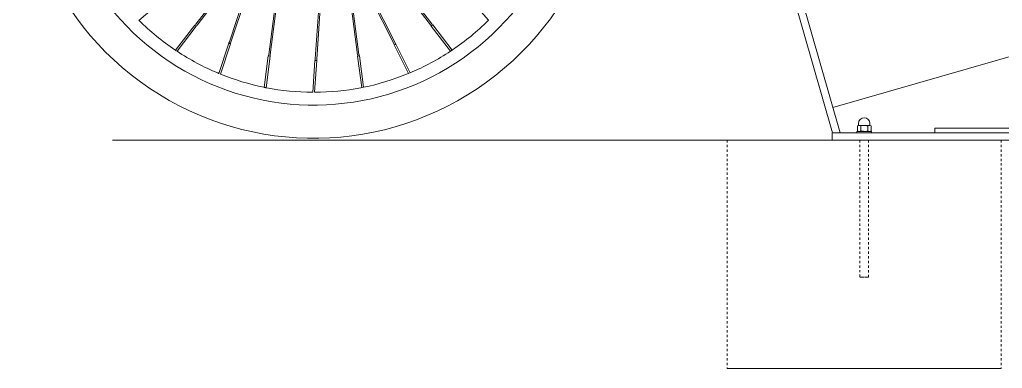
# Model space of a CAD drawing. Header units: inches. Extents: x -32 to 121, y -2 to 108.
# Drawn here: x -31.89 to 10.48, y 56.9 to 71.93 of the extents above; entities that cross this region are included whole.
import ezdxf

# ---------------------------------------------------------------- set-up
doc = ezdxf.new("R2010")
doc.units = ezdxf.units.IN
doc.linetypes.add('HIDDEN', pattern=[1.905, 1.27, -0.635])
doc.layers.add('ZANO_R', color=7, linetype='Continuous', lineweight=0)
doc.layers.add('ZANO_R_przerywana', color=250, linetype='HIDDEN', lineweight=0)

msp = doc.modelspace()

# ---------------------------------------------------------------- linework, layer by layer
at = {"layer": 'ZANO_R'}
for p, q in [((3.15298, 67.05182), (-2.06215, 85.23914)), ((3.48053, 67.05182), (-1.75948, 85.32593)), ((32.08663, 76.43936), (3.16659, 68.14667)), ((4.26966, 67.37063), (4.23008, 67.34778)), ((4.23008, 67.34778), (4.30393, 67.37063)), ((4.26966, 67.37063), (4.30393, 67.37063)), ((4.2795, 67.45918), (4.2795, 67.37535)), ((4.52549, 67.37063), (4.30393, 67.37063)), ((4.52549, 67.37063), (4.74704, 67.37063)), ((4.67319, 67.34778), (4.74704, 67.37063)), ((4.74704, 67.37063), (4.78132, 67.37063)), ((4.77148, 67.37535), (4.77148, 67.45918)), ((4.82089, 67.34778), (4.78132, 67.37063)), ((3.14795, 66.73696), (3.14795, 67.05182)), ((3.14795, 67.05182), (3.54153, 67.05182)), ((37.78327, 67.05182), (3.54153, 67.05182)), ((4.21062, 67.1148), (4.21062, 67.05182)), ((4.52549, 67.1148), (4.21062, 67.1148)), ((4.23008, 67.34778), (4.23008, 67.13765)), ((4.23008, 67.13765), (4.26966, 67.1148)), ((4.37778, 67.13765), (4.30393, 67.1148)), ((4.37778, 67.34778), (4.37778, 67.13765)), ((4.84035, 67.1148), (4.52549, 67.1148)), ((4.67319, 67.34778), (4.67319, 67.13765)), ((4.82089, 67.13765), (4.74704, 67.1148)), ((4.78132, 67.1148), (4.82089, 67.13765)), ((4.82089, 67.34778), (4.82089, 67.13765)), ((4.84035, 67.05182), (4.84035, 67.1148)), ((15.44275, 67.24862), (7.57108, 67.24862)), ((7.57108, 67.24862), (7.57108, 67.05182)), ((-1.37826, 66.73696), (-27.87997, 66.73696)), ((-27.87997, 66.73696), (54.25986, 66.73696)), ((-1.37826, 66.73696), (10.42923, 66.73696)), ((10.42923, 66.73696), (-1.37826, 66.73696)), ((4.71244, 66.73696), (4.34028, 66.73696)), ((4.71244, 66.73696), (4.34028, 66.73696)), ((30.30519, 66.73696), (10.42923, 66.73696))]:
    msp.add_line(p, q, dxfattribs=at)
at = {"layer": 'ZANO_R', "color": 253}
for p, q in [((-20.65174, 77.58923), (-22.84535, 70.97672)), ((-22.78842, 70.95783), (-20.59481, 77.57035)), ((-20.25642, 77.36853), (-21.15032, 70.42578)), ((-21.09083, 70.41812), (-20.19693, 77.36087)), ((-18.88424, 77.12863), (-15.7596, 70.90176)), ((-15.70599, 70.92866), (-18.83063, 77.15553)), ((-18.44864, 77.2521), (-14.17146, 71.71075)), ((-14.12398, 71.7474), (-18.40116, 77.28875)), ((-18.69394, 76.74939), (-19.1413, 70.23806)), ((-19.08146, 70.23395), (-18.64106, 76.64401)), ((-21.30658, 75.61527), (-24.29062, 71.73566)), ((-24.24308, 71.69909), (-21.36397, 75.44228)), ((-17.95148, 75.26979), (-17.31822, 70.41645)), ((-17.25874, 70.42421), (-17.86973, 75.10688)), ((-12.58472, 72.94505), (-11.67721, 71.90363)), ((-26.74403, 71.90115), (-25.7069, 72.80493)), ((-24.33617, 71.69284), (-25.16887, 70.61023)), ((-25.10131, 70.56689), (-24.27278, 71.64408)), ((-14.14158, 71.65568), (-13.3083, 70.57612)), ((-13.2413, 70.62019), (-14.07827, 71.70454)), ((-22.87445, 70.92077), (-23.30826, 69.61306)), ((-23.23362, 69.58406), (-22.79854, 70.89558)), ((-15.74061, 70.84162), (-15.12266, 69.61015)), ((-15.04939, 69.64246), (-15.66913, 70.87749)), ((-21.16814, 70.3657), (-21.34229, 69.01312)), ((-21.26367, 68.99747), (-21.08882, 70.35549)), ((-17.32014, 70.35396), (-17.14343, 68.99966)), ((-17.06501, 69.01677), (-17.24084, 70.36431)), ((-19.15555, 70.17656), (-19.25023, 68.79846)), ((-19.17005, 68.79865), (-19.07576, 70.17108))]:
    msp.add_line(p, q, dxfattribs=at)
at = {"layer": 'ZANO_R', "color": 253, "flags": 128}
for points in [[(-26.73819, 71.89598), (-26.73807, 71.89587), (-26.73939, 71.89703), (-26.7444, 71.90147)], [(-14.17253, 71.70988), (-14.15991, 71.69407), (-14.14219, 71.65579)], [(-14.07789, 71.70559), (-14.10507, 71.72627), (-14.12295, 71.74826)], [(-11.67538, 71.90528), (-11.68122, 71.90001), (-11.68544, 71.89629), (-11.68546, 71.89627)], [(-22.8456, 70.97686), (-22.86559, 70.93375), (-22.8753, 70.92154)], [(-22.79722, 70.8959), (-22.79748, 70.91566), (-22.788, 70.95778)], [(-15.75987, 70.90168), (-15.74353, 70.85707), (-15.74176, 70.84156)], [(-15.66841, 70.87865), (-15.68258, 70.89244), (-15.70565, 70.92892)], [(-25.1329, 70.58645), (-25.14227, 70.59232), (-25.1562, 70.60149), (-25.16964, 70.61075), (-25.18115, 70.61904), (-25.18953, 70.6253), (-25.19392, 70.62865), (-25.1939, 70.62863)], [(-21.15169, 70.42592), (-21.15396, 70.40581), (-21.16849, 70.36622)], [(-21.08781, 70.35597), (-21.09241, 70.3898), (-21.0895, 70.41799)], [(-13.23008, 70.62863), (-13.23006, 70.62865), (-13.23443, 70.62532), (-13.24279, 70.61908), (-13.25431, 70.61078), (-13.26778, 70.60148), (-13.2817, 70.59233), (-13.29449, 70.58431), (-13.30466, 70.57818), (-13.31096, 70.5745), (-13.3123, 70.57373)], [(-19.14274, 70.23825), (-19.14686, 70.20308), (-19.15666, 70.17717)], [(-19.07576, 70.17108), (-19.07886, 70.17043), (-19.08755, 70.17029), (-19.10053, 70.17069), (-19.11581, 70.17157), (-19.13106, 70.17279), (-19.14397, 70.17417), (-19.15257, 70.17549), (-19.15555, 70.17656), (-19.15553, 70.17661)], [(-19.07568, 70.1712), (-19.0819, 70.2167), (-19.07997, 70.23377)], [(-21.24957, 68.99491), (-21.24924, 68.99487), (-21.25307, 68.99538), (-21.26202, 68.99665), (-21.27508, 68.99869), (-21.29074, 69.00146), (-21.30718, 69.00474), (-21.32256, 69.00816), (-21.3352, 69.01123), (-21.34371, 69.01343), (-21.34714, 69.01435), (-21.34688, 69.01428)]]:
    msp.add_lwpolyline(points, dxfattribs=at)
at = {"layer": 'ZANO_R', "flags": 128}
for points in [[(4.30393, 67.37063), (4.30918, 67.3705), (4.37778, 67.34778)], [(4.37778, 67.34778), (4.48747, 67.369), (4.52549, 67.37063)], [(4.52549, 67.37063), (4.63855, 67.35685), (4.67319, 67.34778)], [(4.74704, 67.37063), (4.75229, 67.3705), (4.82089, 67.34778)], [(4.30393, 67.1148), (4.29868, 67.11492), (4.23008, 67.13765)], [(4.52549, 67.1148), (4.48747, 67.11642), (4.37778, 67.13765)], [(4.67319, 67.13765), (4.63855, 67.12858), (4.52549, 67.1148)], [(4.74704, 67.1148), (4.74179, 67.11492), (4.67319, 67.13765)]]:
    msp.add_lwpolyline(points, dxfattribs=at)
at = {"layer": 'ZANO_R', "color": 253}
for centre, radius, start, end in [((-19.21199, 79.4925), 12.67732, 94.087833, 13.665694), ((21.77576, 79.4925), 12.67732, 104.775682, 223.109332), ((-19.21199, 79.4925), 11.24664, 180, 13.589659), ((-19.21199, 79.4925), 10.69347, 225.265346, 235.986137), ((-24.35734, 71.59973), 0.09548, 27.674445, 77.191445), ((-24.3926, 71.79614), 0.11744, 298.937257, 329.353469), ((-24.16168, 71.61754), 0.11391, 134.90282, 166.383805), ((-14.07349, 71.61685), 0.07838, 120.476373, 150.310263), ((-14.05798, 71.62887), 0.07834, 105.00766, 134.856413), ((-19.21199, 79.4925), 10.69347, 304.014198, 314.735851), ((-22.82236, 70.99363), 0.08947, 234.437225, 260.322014), ((-22.79035, 71.01035), 0.11499, 245.844173, 265.920697), ((-15.7553, 70.92998), 0.08948, 279.435966, 305.317737), ((-15.7445, 70.96445), 0.11501, 290.846429, 310.920073), ((-19.21199, 79.4925), 10.69347, 236.582267, 247.234821), ((-21.14744, 70.29014), 0.07834, 75.468839, 105.317254), ((-21.12798, 70.28762), 0.07836, 60.013679, 89.857014), ((-17.43295, 70.38711), 0.11731, 343.920054, 14.36949), ((-17.26928, 70.27319), 0.09546, 72.668899, 122.199641), ((-17.14373, 70.42405), 0.11369, 179.873196, 211.415318), ((-19.21199, 79.4925), 10.69347, 292.908804, 303.48442), ((-23.02483, 70.28884), 0.73285, 243.668965, 249.546305), ((-19.21199, 79.4925), 10.69347, 247.908804, 258.483704), ((-19.21199, 79.4925), 10.69347, 281.582267, 292.236121), ((-15.39337, 70.27163), 0.71476, 288.605236, 294.626583), ((-19.21199, 79.4925), 10.69347, 259.01536, 269.735673), ((-19.2274, 69.29504), 0.4971, 266.084794, 267.368031), ((-19.20154, 69.37741), 0.57962, 273.114164, 273.847504), ((-19.21199, 79.4925), 10.69347, 270.264372, 280.983612), ((-17.27085, 69.73368), 0.74504, 277.426181, 285.052431)]:
    msp.add_arc(centre, radius, start, end, dxfattribs=at)
at = {"layer": 'ZANO_R'}
for centre, radius, start, end in [((4.27477, 67.37535), 0.00472, 270, 0), ((4.52549, 67.45918), 0.24599, 90, 180), ((4.52549, 67.45918), 0.24599, 0, 90), ((4.7762, 67.37535), 0.00472, 180, 270)]:
    msp.add_arc(centre, radius, start, end, dxfattribs=at)
at = {"layer": 'ZANO_R_przerywana', "ltscale": 0.05}
for p, q in [((-1.37826, 66.73696), (-1.37826, 56.89738)), ((-1.37826, 66.73696), (-1.37826, 56.89738)), ((4.33853, 66.73696), (4.33853, 60.83321)), ((4.71244, 60.83321), (4.71244, 66.73696)), ((10.42923, 66.73696), (10.42923, 56.89738)), ((10.42923, 66.73696), (10.42923, 56.89738)), ((4.33853, 60.83321), (4.71244, 60.83321)), ((4.71244, 60.83321), (4.34028, 60.83321)), ((-1.37826, 56.89738), (10.42923, 56.89738)), ((10.42923, 56.89738), (-1.37826, 56.89738))]:
    msp.add_line(p, q, dxfattribs=at)

doc.saveas('drawing.dxf')
